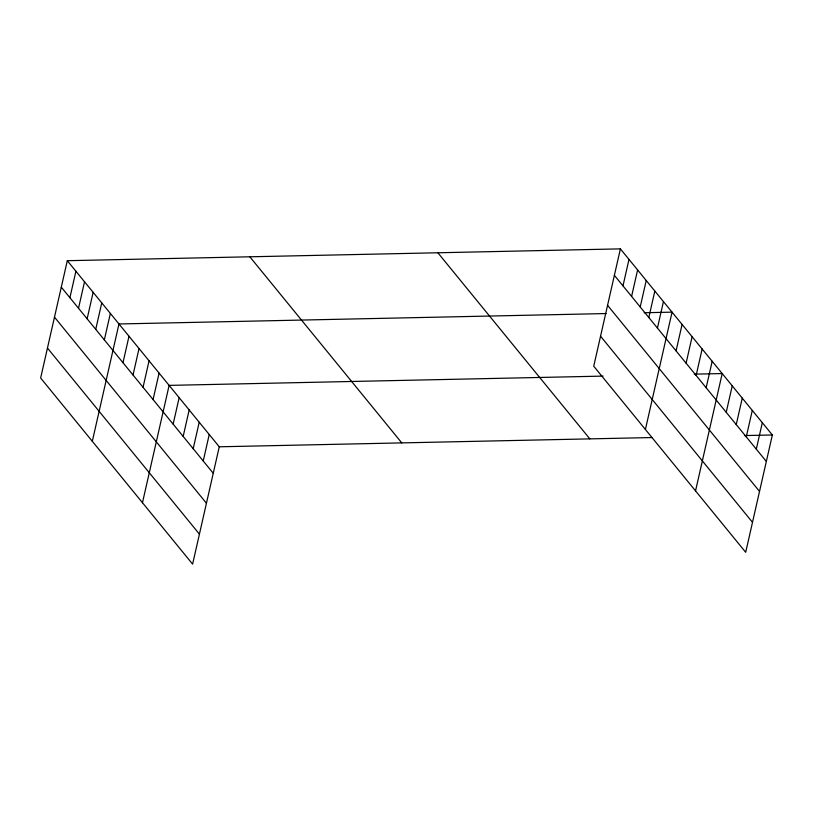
<?xml version="1.0" encoding="UTF-8"?>
<svg xmlns="http://www.w3.org/2000/svg" width="813" height="813" viewBox="0 0 813 813"><rect width="100%" height="100%" fill="white"/><g stroke="black" fill="none" stroke-linecap="round" stroke-linejoin="round"><path stroke-width="1.22" d="M67.306 260.699L40.65 378.025L192.61 564.131L219.266 446.794L67.306 260.699L620.39 248.869L772.35 434.975L745.694 552.301L593.734 366.206L620.39 248.869M69.908 297.71L75.914 271.237M78.515 308.249L84.532 281.786M87.133 318.798L93.139 292.334M95.741 329.346L101.757 302.873M104.349 339.885L110.365 313.422M92.316 441.307L118.972 323.97L606.142 313.554M122.987 362.72L129.003 336.257M133.017 375.006L139.033 348.533M143.047 387.283L149.064 360.82M153.078 399.569L159.094 373.106M142.468 502.719L169.124 385.382L603.063 376.104M173.139 424.132L179.155 397.669M183.169 436.418L189.185 409.945M193.199 448.695L199.215 422.232M203.23 460.981L209.236 434.518M622.982 285.881L628.998 259.408M631.599 296.42L637.605 269.957M640.207 306.968L646.223 280.505M648.825 317.517L654.831 291.054M657.432 328.066L663.449 301.593M645.4 429.477L672.056 312.141L644.17 312.741M676.07 350.891L682.087 324.428M686.101 363.177L692.117 336.704M696.131 375.454L702.147 348.99M706.162 387.74L712.178 361.277M695.542 490.889L722.198 373.553L694.322 374.153M726.222 412.303L732.228 385.84M736.253 424.589L742.259 398.126M746.273 436.876L752.289 410.402M756.303 449.152L762.32 422.689M219.266 446.794L651.945 437.546M744.464 435.565L772.35 434.975M614.374 275.333L766.334 461.438M607.565 305.322L759.525 491.428M600.543 336.216L752.503 522.322M437.872 252.772L589.832 438.878M249.825 256.786L401.785 442.892M61.29 287.162L213.26 473.268M54.481 317.151L206.441 503.247M47.459 348.045L199.429 534.151"/></g></svg>
